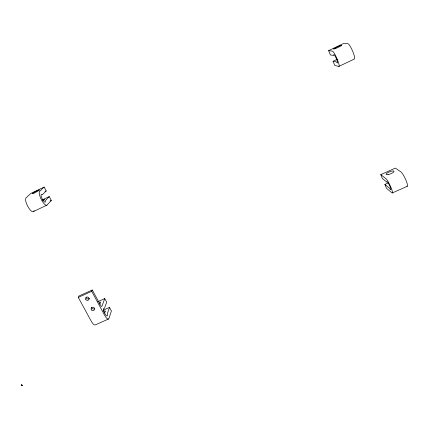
<?xml version="1.0" encoding="UTF-8"?>
<svg xmlns="http://www.w3.org/2000/svg" width="429" height="429" viewBox="0 0 429 429"><rect width="100%" height="100%" fill="white"/><g stroke="black" fill="none" stroke-linecap="round" stroke-linejoin="round"><path stroke-width="0.64" d="M21.595 385.424C22.211 385.564 22.051 384.99 21.616 385.07M22.029 385.226L21.723 385.419L21.879 384.979M21.9 385.51L21.75 384.926M21.681 384.995L21.831 385.204M104.778 298.573L101.898 306.247A2.515 0.719 66.5 0 1 100.397 305.04L92.294 289.993L91.715 291.323L104.483 315.009A7.513 2.14 66.7 0 0 108.907 318.474L111.417 310.961L109.513 307.411L107.293 313.846A4.134 1.174 66.7 0 1 106.376 315.674A4.134 1.174 66.7 0 1 103.802 310.891A4.134 1.174 66.7 0 1 104.397 308.462L106.687 302.145L104.778 298.573L97.737 301.732M21.745 385.376L21.986 385.322M108.537 319.01L95.292 324.898A7.491 2.284 66.8 0 1 91.12 320.962L78.271 297.399L78.92 296.042L92.294 289.993M21.831 385.424L21.761 385.135M49.255 196.595L45.463 200.558A4.311 1.271 63.4 0 1 43.999 201.528A4.311 1.271 63.4 0 1 41.216 196.359A4.311 1.271 63.4 0 1 42.326 194.734L46.209 190.91L44.139 187.055L30.909 193.399L26.003 197.876A7.813 2.472 63.2 0 0 27.853 206.526A7.813 2.472 63.2 0 0 33.435 211.54L46.992 205.1L51.308 200.429L49.255 196.595L42.053 200.032M33.435 211.54L34.288 210.66M44.139 187.055L39.597 191.366A7.835 2.317 63.4 0 0 41.565 199.984A7.835 2.317 63.4 0 0 46.992 205.1M94.659 308.66L93.388 309.068L92.122 308.531A1.764 1.636 17.5 0 1 91.688 307.357M333.065 61.272L336.47 61.932A4.585 0.708 66.3 0 0 337.451 61.755A4.585 0.708 66.3 0 0 335.033 55.995A4.585 0.708 66.3 0 0 333.751 55.443L330.405 54.95L328.598 50.665L343.624 43.463L347.914 43.688A8.365 1.485 66.5 0 1 352.804 51.555A8.365 1.485 66.5 0 1 354.279 59.073L338.84 66.415L334.851 65.524L333.065 61.272L337.258 59.266M45.002 191.484L46.209 190.91M50.113 200.997L51.308 200.429M78.271 297.399L91.715 291.323M388.518 182.792L384.888 184.416L389.457 188.143A4.387 0.649 64.6 0 0 390.84 189.033A4.387 0.649 64.6 0 0 388.615 183.735A4.387 0.649 64.6 0 0 386.953 182.18L382.432 178.587L380.775 174.641L395.35 168.093L400.97 171.954A8.001 1.373 64.5 0 1 406.118 180.609A8.001 1.373 64.5 0 1 406.826 186.1M103.073 310.29L109.513 307.411M392.288 192.953L407.303 186.288M21.681 384.877L22.035 385.446M328.598 50.665L332.416 51.11A8.339 1.282 66.3 0 1 337.151 59.02A8.339 1.282 66.3 0 1 338.84 66.415M380.775 174.641L385.95 178.678A7.974 1.185 64.6 0 1 390.953 187.366A7.974 1.185 64.6 0 1 391.859 192.75L386.534 188.336L384.888 184.416M42.723 200.161A4.059 0.418 -27.3 0 1 43.56 200.472M99.442 302.166A3.92 1.024 -28.9 0 1 99.281 304.081M103.448 311.256A3.909 1.073 -29 0 1 104.102 313.014M89.414 298.278A1.77 1.646 18.9 0 1 86.17 297.184M91.57 309.974L91.549 309.952A1.775 1.646 17.5 0 1 92.487 307.277A1.775 1.646 17.5 0 1 94.546 309.475A1.775 1.646 17.5 0 1 91.57 309.974M33.988 193.114A4.075 0.359 -27.2 0 0 39.398 190.004A4.075 0.359 -27.2 0 0 33.923 192.444A4.075 0.359 -27.2 0 0 33.988 193.114M335.355 48.584A4.478 0.397 -24.8 0 0 341.661 45.356A4.478 0.397 -24.8 0 0 335.784 47.635A4.478 0.397 -24.8 0 0 335.355 48.584M85.762 299.394A1.78 1.657 18.9 0 0 88.819 299.646A1.78 1.657 18.9 0 0 87.403 297.029A1.78 1.657 18.9 0 0 85.762 299.394M388.079 174.598A4.295 1.121 -21.7 0 0 394.058 171.348A4.295 1.121 -21.7 0 0 388.009 172.544A4.295 1.121 -21.7 0 0 388.079 174.598"/></g></svg>
